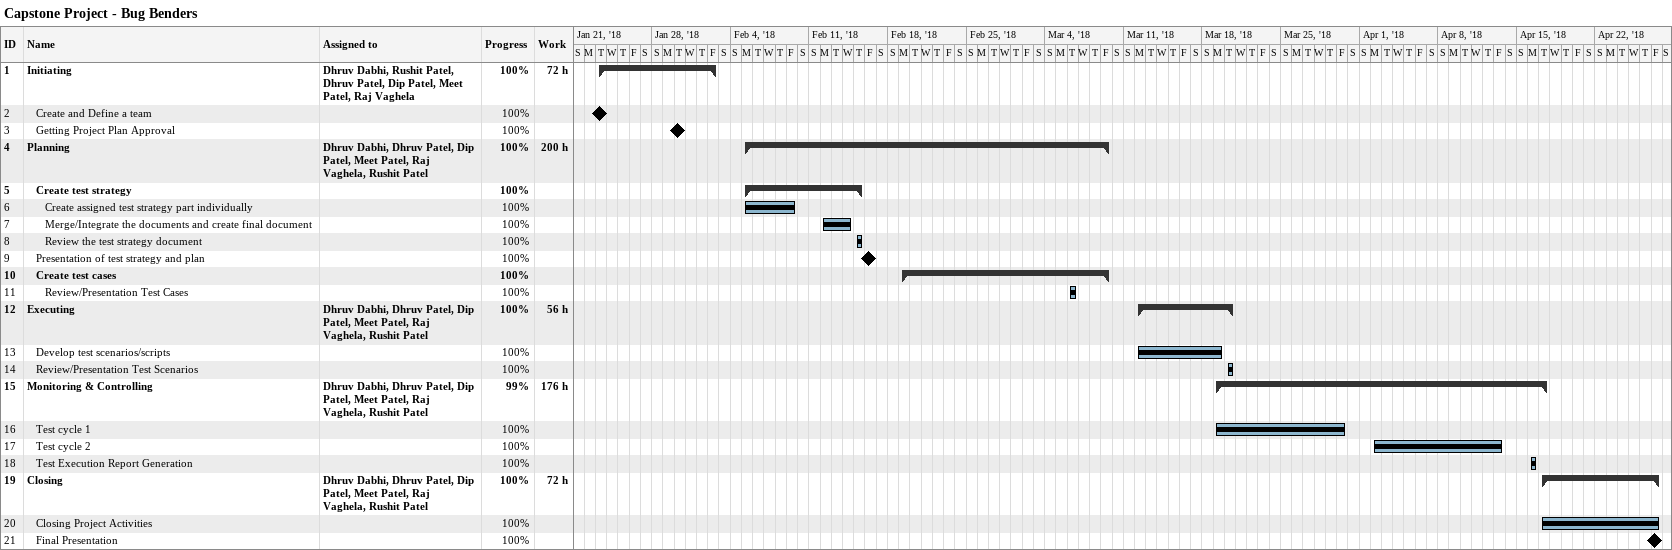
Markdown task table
Capstone Project - Bug Benders

| ID | Level | Task | Start | Finish | Resources | % complete | Work (h) |
|---|---|---|---|---|---|---|---|
| 1 | 1 | **Initiating** | 2018-01-23 | 2018-02-02 | Dhruv Dabhi, Rushit Patel, Dhruv Patel, Dip Patel, Meet Patel, Raj Vaghela | 100 | 72 |
| 2 | 2 | Create and Define a team (milestone) | 2018-01-23 | 2018-01-23 |  | 100 |  |
| 3 | 2 | Getting Project Plan Approval (milestone) | 2018-01-30 | 2018-01-30 |  | 100 |  |
| 4 | 1 | **Planning** | 2018-02-05 | 2018-03-09 | Dhruv Dabhi, Dhruv Patel, Dip Patel, Meet Patel, Raj Vaghela, Rushit Patel | 100 | 200 |
| 5 | 2 | **Create test strategy** | 2018-02-05 | 2018-02-15 |  | 100 |  |
| 6 | 3 | Create assigned test strategy part individually | 2018-02-05 | 2018-02-09 |  | 100 |  |
| 7 | 3 | Merge/Integrate the documents and create final document | 2018-02-12 | 2018-02-14 |  | 100 |  |
| 8 | 3 | Review the test strategy document | 2018-02-15 | 2018-02-15 |  | 100 |  |
| 9 | 2 | Presentation of test strategy and plan (milestone) | 2018-02-16 | 2018-02-16 |  | 100 |  |
| 10 | 2 | **Create test cases** | 2018-02-19 | 2018-03-09 |  | 100 |  |
| 11 | 3 | Review/Presentation Test Cases | 2018-03-06 | 2018-03-06 |  | 100 |  |
| 12 | 1 | **Executing** | 2018-03-12 | 2018-03-20 | Dhruv Dabhi, Dhruv Patel, Dip Patel, Meet Patel, Raj Vaghela, Rushit Patel | 100 | 56 |
| 13 | 2 | Develop test scenarios/scripts | 2018-03-12 | 2018-03-19 |  | 100 |  |
| 14 | 2 | Review/Presentation Test Scenarios | 2018-03-20 | 2018-03-20 |  | 100 |  |
| 15 | 1 | **Monitoring & Controlling** | 2018-03-19 | 2018-04-17 | Dhruv Dabhi, Dhruv Patel, Dip Patel, Meet Patel, Raj Vaghela, Rushit Patel | 99 | 176 |
| 16 | 2 | Test cycle 1 | 2018-03-19 | 2018-03-30 |  | 100 |  |
| 17 | 2 | Test cycle 2 | 2018-04-02 | 2018-04-13 |  | 100 |  |
| 18 | 2 | Test Execution Report Generation | 2018-04-16 | 2018-04-16 |  | 100 |  |
| 19 | 1 | **Closing** | 2018-04-17 | 2018-04-27 | Dhruv Dabhi, Dhruv Patel, Dip Patel, Meet Patel, Raj Vaghela, Rushit Patel | 100 | 72 |
| 20 | 2 | Closing Project Activities | 2018-04-17 | 2018-04-27 |  | 100 |  |
| 21 | 2 | Final Presentation (milestone) | 2018-04-27 | 2018-04-27 |  | 100 |  |
